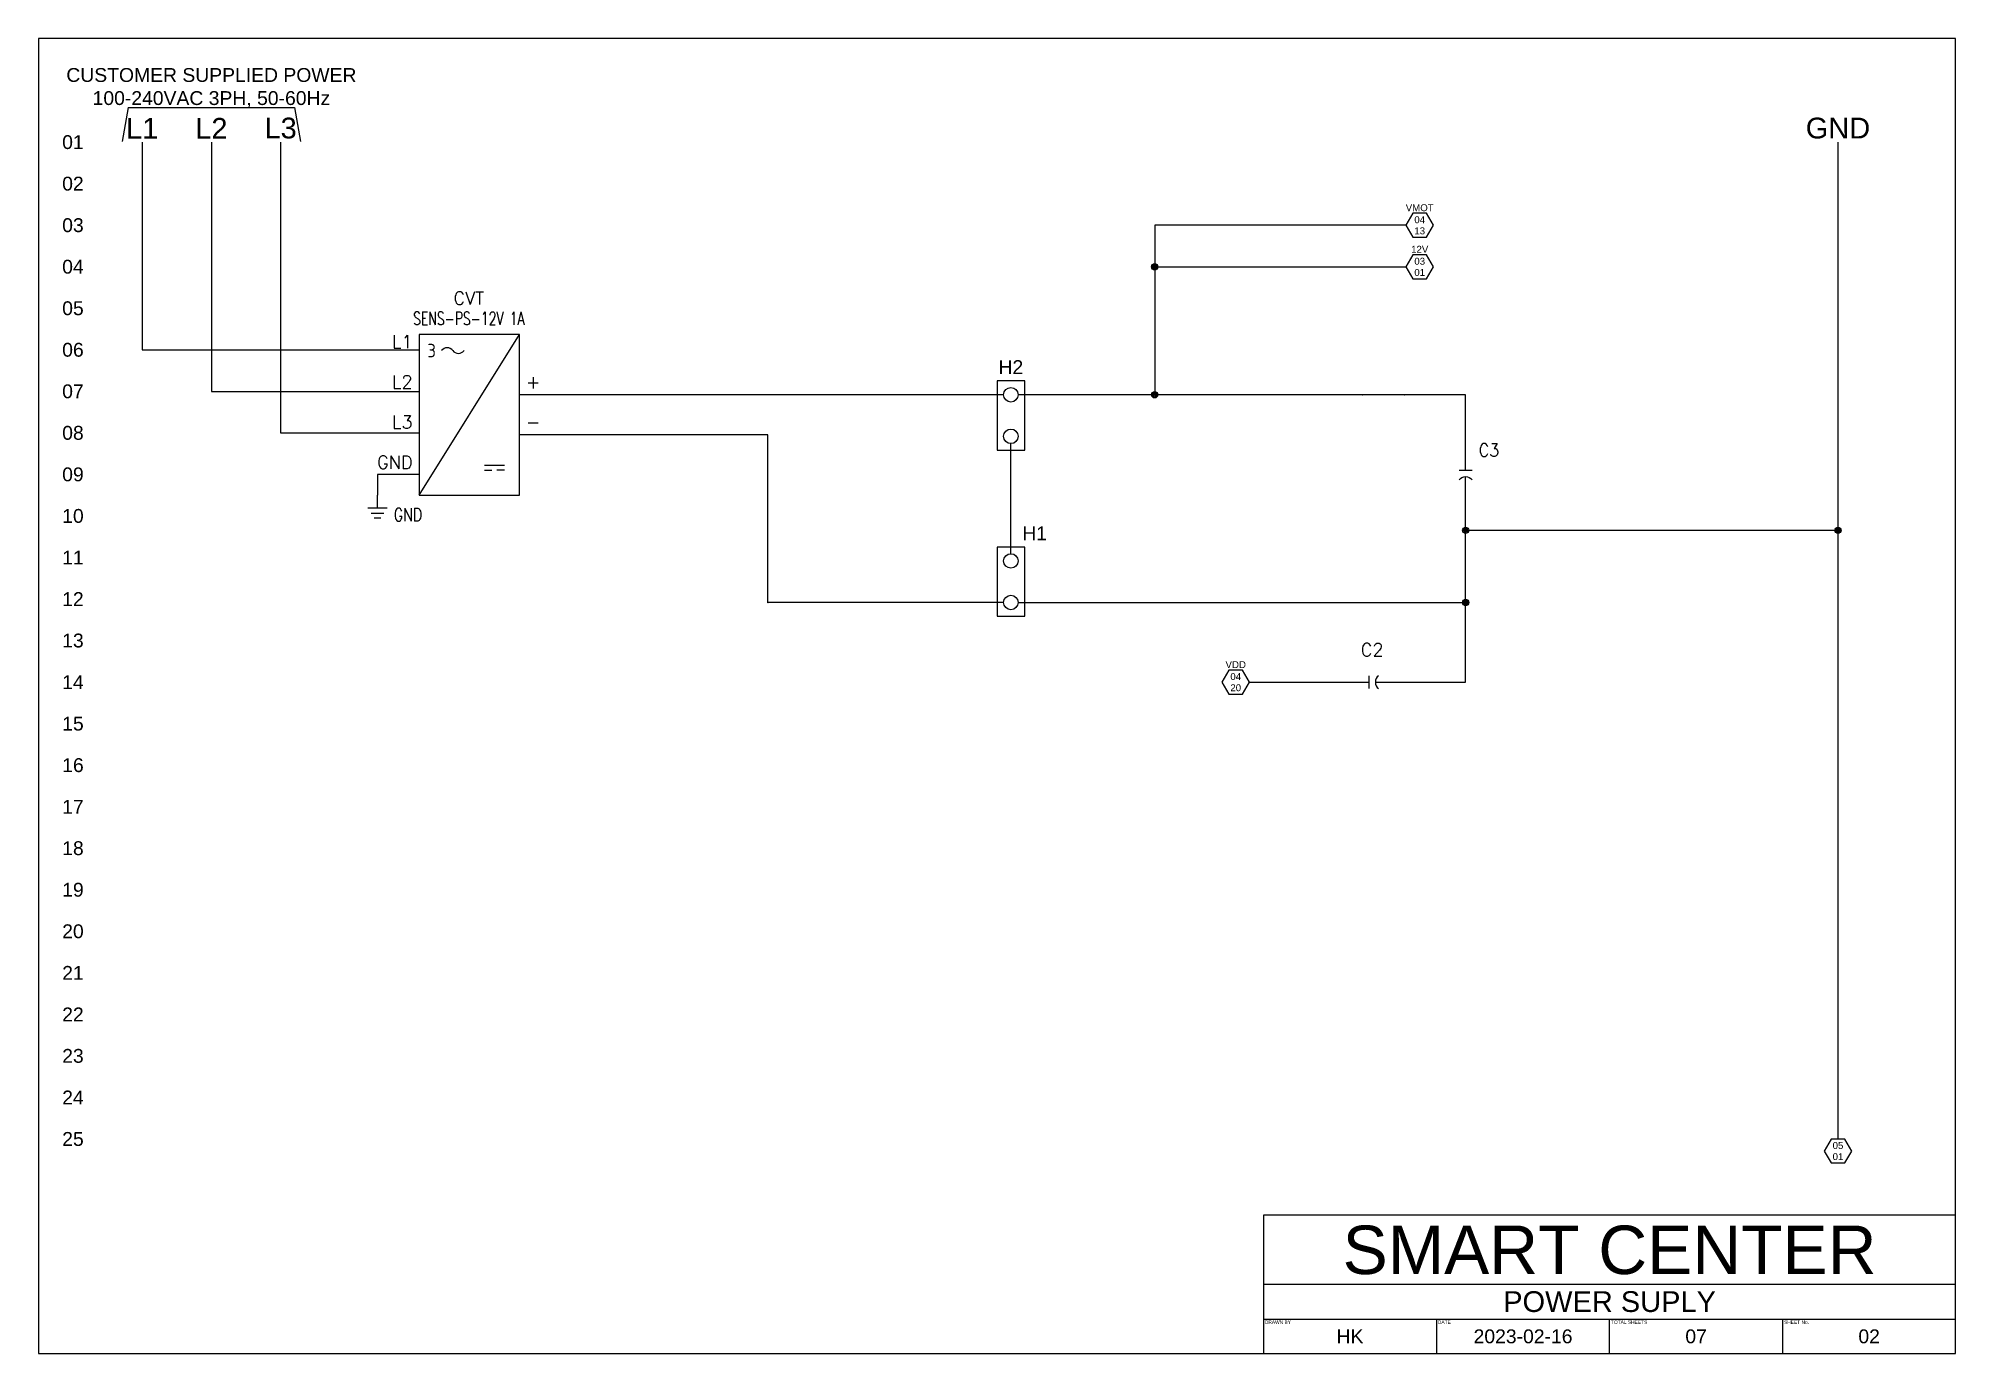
# Model space of a CAD drawing. Header units: millimetres. Extents: x 10 to 287, y 10 to 200.
import ezdxf
from ezdxf.enums import TextEntityAlignment as Align

# ---------------------------------------------------------------- set-up
doc = ezdxf.new("R2010")
doc.units = ezdxf.units.MM
for name, color, linetype in [('DESC', 150, 'Continuous'), ('SYMS', 7, 'Continuous'), ('TAGS', 150, 'Continuous'), ('TERMS', 123, 'Continuous'), ('WIRES', 7, 'Continuous')]:
    doc.layers.add(name, color=color, linetype=linetype)
doc.styles.add('Annotative', font='arial.ttf')
doc.styles.add('WD', font='romans.shx')
doc.styles.add('WD_IEC', font='isocp2.shx', dxfattribs={"width": 0.9, "height": 4})

# ---------------------------------------------------------------- blocks, each defined once
blk = doc.blocks.new('PET TITLE BLOCK')
for p, q in [((287, 30), (187, 30)), ((187, 30), (187, 10)), ((187, 20.04), (287, 20.04)), ((187, 15), (287, 15)), ((212, 15), (212, 10)), ((237, 10), (237, 15)), ((262, 15), (262, 10))]:
    blk.add_line(p, q)
blk.add_lwpolyline([(10, 10), (287, 10), (287, 200), (10, 200)], close=True)
at = {"char_height": 0.5, "width": 7.3436, "attachment_point": 1, "style": 'Annotative'}
for s, insert in [('DRAWN BY', (187.2, 14.8)), ('DATE', (212.2, 14.8)), ('TOTAL SHEETS', (237.2, 14.8)), ('SHEET No.', (262.2, 14.8))]:
    blk.add_mtext(s, dxfattribs=dict(at, insert=insert))
at = {"style": 'Annotative'}
for tag, height, p in [('COMPANY', 7, (237, 25)), ('PROJECT', 3, (237, 17.52)), ('DRAWER', 2, (199.5, 12.5)), ('DATE', 2, (224.5, 12.5)), ('TOTALSHEETS', 2, (249.5, 12.5)), ('SHEETNO', 2, (274.5, 12.5))]:
    blk.add_attdef(tag, text='', height=height, dxfattribs=at).set_placement(p, align=Align.MIDDLE_CENTER)
blk = doc.blocks.new('HPW1_3PH')
for p, q in [((0, -1.354), (0.967, 0.193)), ((0.629, -1.064), (0.823, -1.064)), ((0.629, -1.112), (0.702, -1.112)), ((0.823, -1.112), (0.75, -1.112))]:
    blk.add_line(p, q)
blk.add_lwpolyline([(0.967, 0.193), (0, 0.193), (0, -1.354), (0.967, -1.354)], close=True)
for centre, start, end in [((0.271, -0.001), 36.8699, 143.1301), ((0.379, 0.08), 216.8699, 323.1301)]:
    blk.add_arc(centre, 0.0677, start, end)
at = {"style": 'WD_IEC'}
blk.add_text('3', height=0.13, dxfattribs=at).set_placement((0.163, 0.039), align=Align.MIDDLE_RIGHT)
at = {"style": 'WD', "width": 0.7}
for tag, p in [('INST', (0.479, 0.656)), ('LOC', (0.479, 0.469)), ('RATING1', (0.479, -1.594)), ('DESC1', (0.479, -1.781)), ('DESC2', (0.479, -1.969)), ('DESC3', (0.479, -2.156))]:
    blk.add_attdef(tag, text='', height=0.125, dxfattribs=at).set_placement(p, align=Align.CENTER)
at = {"style": 'WD'}
blk.add_attdef('TAG1', text='', height=0.125, dxfattribs=at).set_placement((0.479, 0.281), align=Align.CENTER)
at = {"style": 'WD', "flags": 8}
for tag, p in [('TERM01', (-0.062, 0.062)), ('TERM02', (-0.062, -0.325)), ('TERM03', (-0.062, -0.712)), ('TERM04', (-0.062, -1.099))]:
    blk.add_attdef(tag, text='', height=0.125, dxfattribs=at).set_placement(p, align=Align.RIGHT)
at = {"style": 'WD'}
for tag, p, height, flags in [('X4TERM01', (0, 0), 0.0193, 1), ('X4TERM02', (0, -0.387), 0.0193, 1), ('X1TERM05', (0.967, -0.387), 0.0193, 1), ('TERM05', (1.029, -0.325), 0.125, 8), ('TERM06', (1.029, -0.712), 0.125, 8), ('X4TERM03', (0, -0.774), 0.0193, 1), ('X1TERM06', (0.967, -0.774), 0.0193, 1), ('X4TERM04', (0, -1.161), 0.0193, 1)]:
    blk.add_attdef(tag, p, '', height=height, dxfattribs=dict(at, flags=flags))
at = {"style": 'WD', "flags": 9}
for tag, p in [('ASSYCODE', (0.479, 0.071)), ('FAMILY', (0.479, 0.101)), ('MFG', (0.479, 0.164)), ('CAT', (0.48, 0.132))]:
    blk.add_attdef(tag, text='', height=0.0155, dxfattribs=at).set_placement(p, align=Align.CENTER)
blk = doc.blocks.new('VGND2')
for p, q in [((0, -0.125), (0, 0)), ((0.09375, -0.125), (-0.09375, -0.125)), ((-0.0625, -0.171875), (0.0625, -0.171875)), ((-0.03125, -0.21875), (0.03125, -0.21875))]:
    blk.add_line(p, q)
at = {"style": 'WD', "width": 0.8}
for tag, p in [('INST', (0.15625, 0.125)), ('LOC', (0.15625, -0.03125)), ('TAG1', (0.15625, -0.1875)), ('DESC1', (0.15625, -0.34375)), ('DESC2', (0.15625, -0.5))]:
    blk.add_attdef(tag, text='', height=0.125, dxfattribs=at).set_placement(p, align=Align.MIDDLE_LEFT)
at = {"style": 'WD', "flags": 1}
for tag in ['ASSYCODE', 'X2TERM01', 'CAT', 'FAMILY', 'MFG']:
    blk.add_attdef(tag, (0, 0), '', height=0.01, dxfattribs=at)
blk = doc.blocks.new('VCA1')
blk.add_line((-0.062, -0.031), (0.062, -0.031))
blk.add_arc((0, 0.109), 0.0781, 216.8699, 323.1301)
at = {"style": 'WD'}
for tag, p, width in [('INST', (0.219, 0.488), 0.7), ('LOC', (0.219, 0.318), 0.7), ('TAG1', (0.127, 0.162), 0.9), ('RATING1', (0.125, 0.006), 0.7), ('RATING2', (0.125, -0.151), 0.7), ('DESC1', (0.129, -0.307), 0.7), ('DESC2', (0.129, -0.463), 0.7)]:
    blk.add_attdef(tag, p, '', height=0.125, dxfattribs=dict(at, width=width))
at = {"linetype": 'Continuous', "style": 'WD', "flags": 8}
blk.add_attdef('TERM01', text='', height=0.125, dxfattribs=at).set_placement((-0.086, 0.05), align=Align.RIGHT)
at = {"color": 7, "style": 'WD', "flags": 1}
for tag, p in [('X2TERM01', (0, 0.031)), ('X8TERM02', (0, -0.031))]:
    blk.add_attdef(tag, p, '', height=0.0125, dxfattribs=at)
at = {"linetype": 'Continuous', "style": 'WD', "flags": 8}
blk.add_attdef('TERM02', text='', height=0.125, dxfattribs=at).set_placement((-0.072, -0.057), align=Align.TOP_RIGHT)
at = {"style": 'WD', "flags": 9}
blk.add_attdef('FAMILY', (-0.224, -0.189), '', height=0.01, rotation=90, dxfattribs=at)
at = {"linetype": 'Continuous', "style": 'WD', "flags": 9}
for tag, p in [('CAT', (-0.18, -0.164)), ('MFG', (-0.16, -0.166)), ('ASSYCODE', (-0.134, -0.175))]:
    blk.add_attdef(tag, text='', height=0.01, rotation=90, dxfattribs=at).set_placement(p, align=Align.CENTER)
blk = doc.blocks.new('WDDOT')
for radius in [0.03, 0.0187, 0.00929]:
    blk.add_circle((0, 0), radius)
blk = doc.blocks.new('HCA1')
blk.add_line((-0.031, 0.062), (-0.031, -0.062))
blk.add_arc((0.109, 0), 0.0781, 126.8699, 233.1301)
at = {"style": 'WD'}
for tag, width, p in [('INST', 0.7, (0, 0.888)), ('LOC', 0.7, (0, 0.719)), ('DESC1', 0.7, (0, 0.562)), ('DESC2', 0.7, (0, 0.406)), ('RATING1', 0.9, (0.006, 0.094))]:
    blk.add_attdef(tag, text='', height=0.125, dxfattribs=dict(at, width=width)).set_placement(p, align=Align.CENTER)
blk.add_attdef('TAG1', text='', height=0.125, dxfattribs=at).set_placement((0, 0.25), align=Align.CENTER)
for tag, p, height, flags in [('X4TERM01', (-0.031, 0), 0.0125, 1), ('X1TERM02', (0.031, 0), 0.0125, 1), ('FAMILY', (0.205, 0.152), 0.01, 9)]:
    blk.add_attdef(tag, p, '', height=height, dxfattribs=dict(at, flags=flags))
at = {"linetype": 'Continuous', "style": 'WD', "flags": 9}
for tag, p in [('ASSYCODE', (0.219, 0.062)), ('MFG', (0.228, 0.089)), ('CAT', (0.23, 0.108))]:
    blk.add_attdef(tag, text='', height=0.01, dxfattribs=at).set_placement(p, align=Align.CENTER)
at = {"linetype": 'Continuous', "style": 'WD', "flags": 8}
blk.add_attdef('TERM01', text='', height=0.125, dxfattribs=at).set_placement((-0.094, -0.047), align=Align.TOP_RIGHT)
blk.add_attdef('TERM02', text='', height=0.125, dxfattribs=at).set_placement((0.094, -0.047), align=Align.TOP_LEFT)
at = {"style": 'WD', "width": 0.9}
blk.add_attdef('RATING2', text='', height=0.125, dxfattribs=at).set_placement((0.006, -0.203), align=Align.TOP_CENTER)
blk = doc.blocks.new('HT0_02')
blk.add_circle((0, 0), 0.0699)
at = {"style": 'WD', "flags": 1}
for tag, p in [('X4TERM01', (-0.07, 0)), ('X2TERM01', (0, 0.07)), ('X1TERM01', (0.07, 0)), ('X8TERM01', (0, -0.07))]:
    blk.add_attdef(tag, p, '', height=0.01, dxfattribs=at)
blk = doc.blocks.new('GRID_2')
blk.add_lwpolyline([(-1, 1.73), (-2, 0), (-1, -1.73), (1, -1.73), (2, 0), (1, 1.73)], close=True)
at = {"style": 'Annotative'}
for tag, p in [('DESC', (0, 2.98)), ('W#', (0, 1.73)), ('P#', (0, 0)), ('L#', (0, -1.61))]:
    blk.add_attdef(tag, text='', height=1, dxfattribs=at).set_placement(p, align=Align.BOTTOM_CENTER)

msp = doc.modelspace()

# ---------------------------------------------------------------- linework, layer by layer
for p, q in [((10, 200), (10, 185)), ((23, 190), (22.13, 185.08)), ((23, 190), (47, 190)), ((47, 190), (47.87, 185.08)), ((25, 185), (25, 155)), ((35, 185), (35, 149)), ((45, 185), (45, 143)), ((270, 185), (270, 41)), ((25, 155), (65, 155)), ((35, 149), (65, 149)), ((45, 143), (65, 143)), ((65, 143), (65, 137)), ((65, 137), (59, 137)), ((59, 137), (59, 134))]:
    msp.add_line(p, q)
for points in [[(148.5, 140.51), (152.5, 140.51), (152.5, 150.51), (148.5, 150.51)], [(148.5, 116.51), (152.5, 116.51), (152.5, 126.51), (148.5, 126.51)]]:
    msp.add_lwpolyline(points, close=True)
at = {"layer": 'WIRES'}
for p, q in [((171.28, 173), (171.28, 148.51)), ((207.57, 173), (171.28, 173)), ((207.57, 173), (207.57, 173)), ((171.28, 167), (207.57, 167)), ((149.45, 148.51), (79.51, 148.51)), ((216.2, 148.51), (151.54, 148.51)), ((152.37, 148.51), (152.37, 148.51)), ((216.2, 137.62), (216.2, 148.51)), ((115.41, 142.71), (79.51, 142.71)), ((115.41, 131.62), (115.41, 142.71)), ((150.5, 125.56), (150.5, 141.46)), ((216.2, 107), (216.2, 136.68)), ((115.41, 118.51), (115.41, 131.62)), ((216.2, 128.94), (270, 128.94)), ((149.45, 118.51), (115.41, 118.51)), ((151.54, 118.51), (216.2, 118.51)), ((184.99, 107), (202.23, 107)), ((203.17, 107), (216.2, 107))]:
    msp.add_line(p, q, dxfattribs=at)

# ---------------------------------------------------------------- block references
for name, p, values in [('PET TITLE BLOCK', (0, 0), {'SHEETNO': '02', 'COMPANY': 'SMART CENTER', 'TOTALSHEETS': '07', 'DATE': '2023-02-16', 'DRAWER': 'HK', 'PROJECT': 'POWER SUPLY'}), ('GRID_2', (209.57, 173), {'W#': 'VMOT', 'P#': '04', 'L#': '13'}), ('GRID_2', (209.57, 167), {'W#': '12V', 'P#': '03', 'L#': '01'}), ('GRID_2', (182.99, 107), {'W#': 'VDD', 'P#': '04', 'L#': '20'}), ('GRID_2', (270, 39.27), {'P#': '05', 'L#': '01'})]:
    msp.add_blockref(name, p).add_auto_attribs(values)
at = {"layer": 'SYMS', "xscale": 15, "yscale": 15, "zscale": 15}
for name, p in [('WDDOT', (171.28, 167)), ('HT0_02', (150.5, 148.51)), ('WDDOT', (171.28, 148.51)), ('HT0_02', (150.5, 142.51)), ('WDDOT', (216.2, 128.94)), ('WDDOT', (270, 128.94)), ('HT0_02', (150.5, 124.51)), ('HT0_02', (150.5, 118.51)), ('WDDOT', (216.2, 118.51))]:
    msp.add_blockref(name, p, dxfattribs=at)
at = {"layer": 'SYMS'}
ref = msp.add_blockref('HPW1_3PH', (65, 154.31), dxfattribs=dict(at, xscale=15, yscale=15, zscale=15))
ref.add_attrib('DESC1', 'SENS-PS-12V 1A', dxfattribs={"layer": 'DESC', "height": 1.875, "style": 'WD', "width": 0.7}).set_placement((72.19, 158.6), align=Align.CENTER)
ref.add_attrib('TAG1', 'CVT', dxfattribs={"layer": 'TAGS', "height": 1.875, "style": 'WD'}).set_placement((72.19, 161.53), align=Align.CENTER)
ref.add_attrib('TERM03', 'L3', dxfattribs={"layer": 'TERMS', "height": 1.875, "style": 'WD', "flags": 8}).set_placement((64.07, 143.64), align=Align.RIGHT)
ref.add_attrib('TERM02', 'L2', dxfattribs={"layer": 'TERMS', "height": 1.875, "style": 'WD', "flags": 8}).set_placement((64.07, 149.44), align=Align.RIGHT)
ref.add_attrib('TERM01', 'L1', dxfattribs={"layer": 'TERMS', "height": 1.875, "style": 'WD', "flags": 8}).set_placement((64.07, 155.24), align=Align.RIGHT)
ref.add_attrib('TERM06', '-', (80.44, 143.64), dxfattribs={"layer": 'TERMS', "height": 1.88, "style": 'WD', "flags": 8})
ref.add_attrib('TERM05', '+', (80.44, 149.44), dxfattribs={"layer": 'TERMS', "height": 1.88, "style": 'WD', "flags": 8})
ref.add_attrib('TERM04', 'GND', dxfattribs={"layer": 'TERMS', "height": 1.875, "style": 'WD', "flags": 8}).set_placement((64.07, 137.83), align=Align.RIGHT)
for p in [(201.28, 148.51), (207.36, 148.51), (115.41, 118.51)]:
    msp.add_blockref('WDDOT', p, dxfattribs=at)
ref = msp.add_blockref('VCA1', (216.2, 137.15), dxfattribs=dict(at, xscale=-15, yscale=15, zscale=15, rotation=180))
ref.add_attrib('TAG1', 'C3', (218.1, 139.58), dxfattribs={"layer": 'TAGS', "height": 1.875, "style": 'WD', "width": 0.9})
ref = msp.add_blockref('VGND2', (59, 134), dxfattribs=dict(at, xscale=15, yscale=15, zscale=15))
ref.add_attrib('TAG1', 'GND', dxfattribs={"layer": 'TAGS', "height": 1.875, "style": 'WD', "width": 0.8}).set_placement((61.34, 131.19), align=Align.MIDDLE_LEFT)
ref = msp.add_blockref('HCA1', (202.7, 107), dxfattribs=dict(at, xscale=15, yscale=15, zscale=15))
ref.add_attrib('TAG1', 'C2', dxfattribs={"layer": 'TAGS', "height": 1.875, "style": 'WD'}).set_placement((202.7, 110.75), align=Align.CENTER)

# ---------------------------------------------------------------- texts
at = {"style": 'Annotative'}
for s, insert, char_height, width, attachment_point in [('CUSTOMER SUPPLIED POWER\\P100-240VAC 3PH, 50-60Hz', (35, 190), 2, 87.8896, 8), ('L1', (25, 185.5), 3, 3.0117, 8), ('L2', (35, 185.5), 3, 3.0117, 8), ('L3', (45, 185.5), 3, 3.0117, 8), ('GND', (270, 185.5), 3, 3.0117, 8), ('01', (15, 185), 2, 4.2196, 5), ('02', (15, 179), 2, 4.2196, 5), ('03', (15, 173), 2, 4.2196, 5), ('04', (15, 167), 2, 4.2196, 5), ('05', (15, 161), 2, 4.2196, 5), ('06', (15, 155), 2, 4.2196, 5), ('H2', (150.5, 151.51), 2, 9.2093, 8), ('07', (15, 149), 2, 4.2196, 5), ('08', (15, 143), 2, 4.2196, 5), ('09', (15, 137), 2, 4.2196, 5), ('10', (15, 131), 2, 4.2196, 5), ('H1', (153.94, 127.51), 2, 9.2093, 8), ('11', (15, 125), 2, 4.2196, 5), ('12', (15, 119), 2, 4.2196, 5), ('13', (15, 113), 2, 4.2196, 5), ('14', (15, 107), 2, 4.2196, 5), ('15', (15, 101), 2, 4.2196, 5), ('16', (15, 95), 2, 4.2196, 5), ('17', (15, 89), 2, 4.2196, 5), ('18', (15, 83), 2, 4.2196, 5), ('19', (15, 77), 2, 4.2196, 5), ('20', (15, 71), 2, 4.2196, 5), ('21', (15, 65), 2, 4.2196, 5), ('22', (15, 59), 2, 4.2196, 5), ('23', (15, 53), 2, 4.2196, 5), ('24', (15, 47), 2, 4.2196, 5), ('25', (15, 41), 2, 4.2196, 5)]:
    msp.add_mtext(s, dxfattribs=dict(at, insert=insert, char_height=char_height, width=width, attachment_point=attachment_point))

doc.saveas('drawing.dxf')
